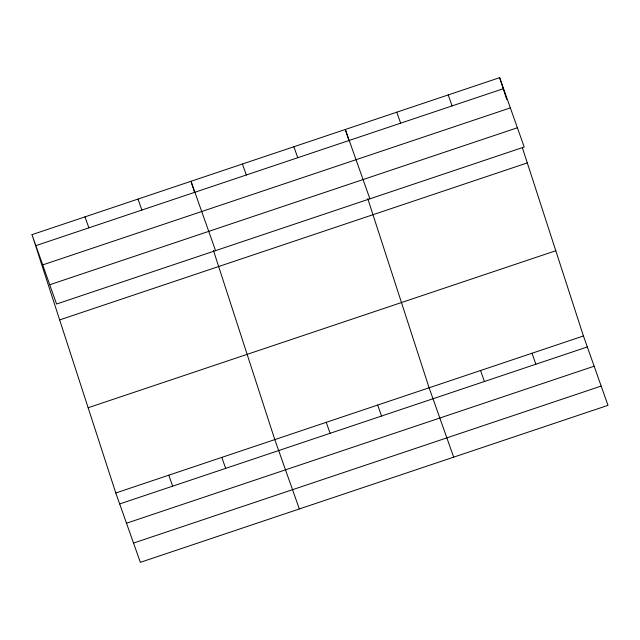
<?xml version="1.0" encoding="UTF-8"?>
<svg xmlns="http://www.w3.org/2000/svg" width="640" height="640" viewBox="0 0 640 640"><rect width="100%" height="100%" fill="white"/><g stroke="black" fill="none" stroke-linecap="round" stroke-linejoin="round"><path stroke-width="0.96" d="M32 234.664L499.648 77.664L524.208 147.016L56.56 304.016L32 234.664L115.792 492.984L140.352 562.336L608 405.336L583.44 335.984L522.384 147.752M35.888 245.64L503.536 88.632M42.704 264.904L510.36 107.896M49.736 284.752L517.392 127.752M59.648 319.912L527.304 162.904M88.136 407.736L555.792 250.736M115.792 492.984L583.44 335.984M119.672 503.952L587.328 346.952M126.496 523.224L594.152 366.216M133.528 543.072L601.176 386.072M448.208 94.936L452.096 105.904M532 353.248L535.88 364.224M396.768 112.2L400.656 123.176M480.56 370.52L484.44 381.496M369.888 198.824L345.328 129.472L349.016 140.84M453.672 457.144L429.112 387.792L367.752 198.616M293.888 146.744L297.768 157.712M377.672 405.064L381.56 416.032M242.44 164.016L246.328 174.984M326.232 422.336L330.12 433.304M215.56 250.64L191 181.288L194.688 192.648M299.352 508.96L274.792 439.6L213.432 250.424M138 199.08L141.888 210.048M221.792 457.4L225.672 468.368M85 216.872L88.888 227.84M168.792 475.192L172.672 486.16M499.648 77.664L506.72 99.448"/></g></svg>
